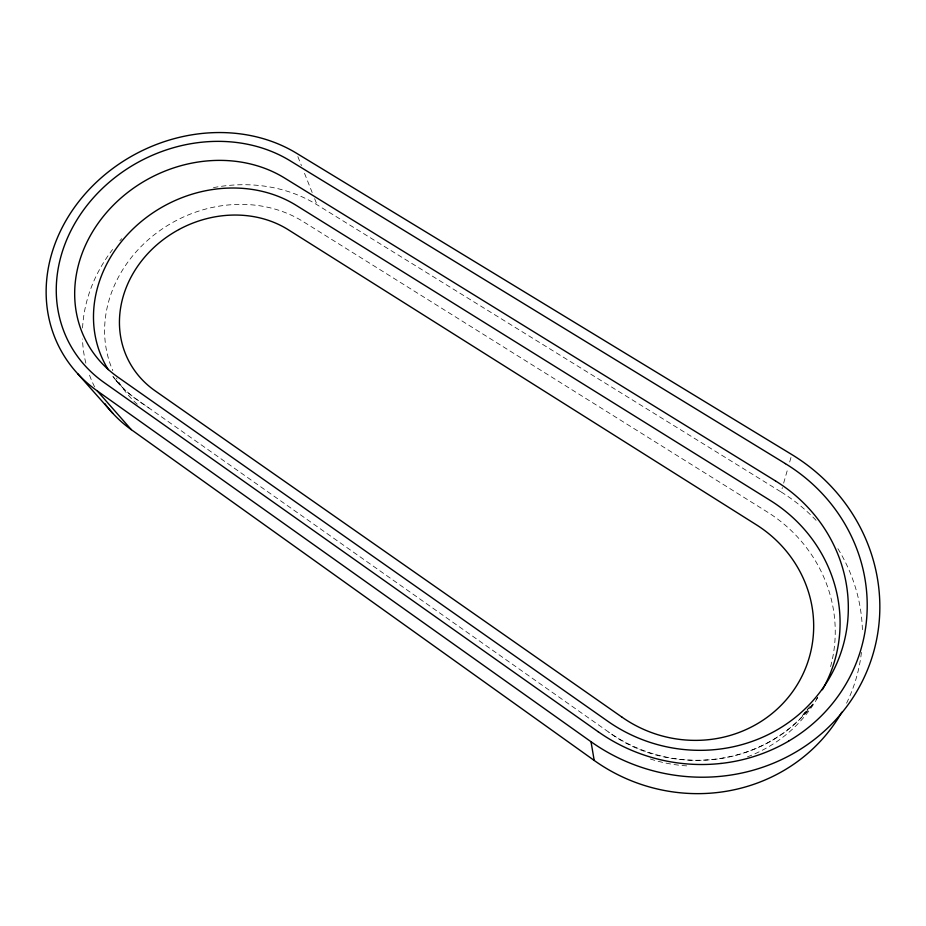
<?xml version="1.0" encoding="UTF-8"?>
<svg xmlns="http://www.w3.org/2000/svg" width="926" height="926" viewBox="0 0 926 926"><rect width="100%" height="100%" fill="white"/><g stroke="black" fill="none" stroke-linecap="round" stroke-linejoin="round"><path stroke-width="0.69" stroke-dasharray="4.63 3.47" d="M816.061 520.343A170.812 163.219 20.5 0 0 781.139 491.984L782.389 487.585M783.662 483.117L787.632 469.227M789.693 461.993L791.093 457.062M812.125 704.918C766.265 766.994 669.834 778.06 608.776 732.165L135.821 398.747A128.564 111.907 -27.9 0 1 112.937 376.512C122.521 389.487 135.497 399.291 148.912 407.972M806.095 711.11L801.627 716.585L808.618 708.309M806.986 710.022L809.671 706.735M213.455 187.631A149.132 130.45 -28 0 1 317.074 204.796L781.139 491.984M113.956 377.75L119.905 384.88M297.859 156.633L301.436 165.615M304.515 173.324L312.166 192.504M314.643 198.696L317.074 204.796M817.67 697.614A144.19 137.777 20.3 0 1 746.483 757.213M686.641 765.871A144.19 137.777 20.3 0 1 648.304 758.336M830.576 666.616A144.19 137.777 20.3 0 0 767.237 511.951L303.196 221.603A125.901 110.113 -28 0 0 154.457 234.614A125.901 110.113 -28 0 0 112.81 370.608M137.279 404.257A125.901 110.113 -28 0 1 116.468 378.074M861.435 652.367A170.812 163.219 20.5 0 1 845.739 704.871M837.903 548.678A170.812 163.219 20.5 0 1 862.453 632.69M94.591 386.894A149.132 130.45 -28 0 1 88.491 372.206M85.863 363.177A149.132 130.45 -28 0 1 82.472 338.974M82.564 327.978A149.132 130.45 -28 0 1 112.625 249.488M119.848 240.772A149.132 130.45 -28 0 1 121.757 238.665M817.565 697.533A147.593 140.821 19.2 0 1 816.095 699.697M813.028 703.957A147.593 140.821 19.2 0 1 608.776 732.165"/><path stroke-width="1.39" d="M785.445 463.66L290.139 160.788A148.183 127.661 -27.6 0 0 229.833 141.805A149.109 128.482 -27.6 0 0 194.483 143.136A147.072 126.665 -27.6 0 0 180.35 145.891A149.098 128.471 -27.6 0 0 139.676 161.425A148.241 127.707 -27.6 0 0 60.931 256.433A149.074 128.448 -27.6 0 0 56.255 289.722A147.118 126.723 -27.7 0 0 56.961 302.964A149.074 128.448 -27.6 0 0 67.945 340.618A148.195 127.672 -27.6 0 0 104.152 382.577L598.057 731.667M622.226 717.314L155.117 390.83A106.965 93.364 -27.9 0 1 120.866 337.967A106.073 92.565 -28 0 1 119.442 323.579A107.37 93.723 -27.9 0 1 122.417 299.26A106.779 93.19 -27.9 0 1 178.915 229.555M97.195 390.865L591.019 741.726A183.533 174.539 17.2 0 0 849.755 702.371A183.533 174.539 17.2 0 0 791.811 454.562L296.494 153.218A159.017 137.013 -27.6 0 0 82.599 196.868A159.017 137.013 -27.6 0 0 97.195 390.865L131.318 429.664L594.203 760.443A170.812 163.219 20.5 0 0 841.78 712.244M77.703 373.734L112.845 413.366M591.019 741.726L594.203 760.443M131.318 429.664A149.132 130.45 -28 0 1 104.765 403.551M822.369 689.743A147.593 140.821 19.2 0 0 770.316 500.48L296.308 205.422A128.564 111.907 -27.9 0 0 138.402 223.976A128.564 111.907 -27.9 0 0 108.249 369.636M622.226 717.303A122.348 116.838 19.8 0 0 677.496 739.11A123.065 117.509 19.7 0 0 709.42 739.596A121.607 116.144 19.9 0 0 728.16 736.008A123.042 117.498 19.7 0 0 757.167 723.843A122.394 116.873 19.8 0 0 813.317 635.143A123.042 117.521 19.7 0 0 811.708 604.909A121.595 116.097 19.8 0 0 806.916 587.304A122.602 117.081 19.8 0 0 756.357 524.787L288.391 229.81A106.733 93.156 -27.9 0 0 244.557 215.445A107.393 93.746 -27.9 0 0 218.802 216.233A106.05 92.542 -27.9 0 0 203.407 219.543A107.381 93.734 -27.9 0 0 178.903 229.532M598.069 731.644A171.032 162.64 17.1 0 0 675.864 762.665A172.016 163.555 17 0 0 721.03 763.441M721.03 763.441A169.863 161.552 17.3 0 0 738.832 760.535A171.981 163.543 17 0 0 788.605 741.159M788.593 741.136A171.09 162.698 17.1 0 0 866.852 616.068A172.004 163.589 17 0 0 864.039 573.877A169.828 161.437 17.2 0 0 859.779 557.464A172.039 163.636 17.1 0 0 837.197 512.009A171.021 162.617 17.1 0 0 785.433 463.683M775.548 480.964L284.664 178.07A133.078 114.882 -27.7 0 0 105.101 214.242A133.078 114.882 -27.7 0 0 118.019 377.218L607.688 721.18A153.392 145.972 17.4 0 0 823.168 687.752A153.392 145.972 17.4 0 0 775.548 480.964"/></g></svg>
